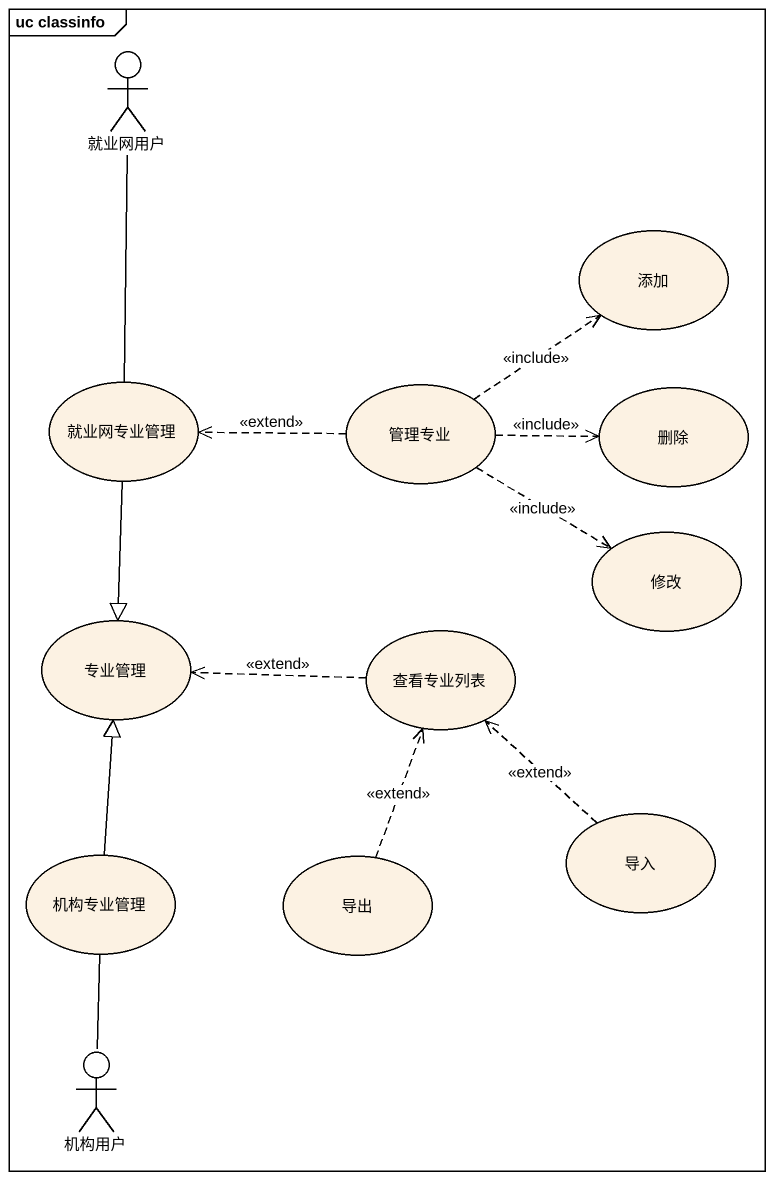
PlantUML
@startuml
mainframe uc classinfo
actor 就业网用户
usecase 添加
usecase 就业网专业管理
usecase 管理专业
usecase 删除
usecase 修改
usecase 专业管理
usecase 查看专业列表
usecase 机构专业管理
usecase 导出
usecase 导入
actor 机构用户
就业网用户 -- 就业网专业管理
就业网专业管理 --|> 专业管理
管理专业 .up.> 添加 : <<include>>
管理专业 .left.> 就业网专业管理 : <<extend>>
管理专业 .right.> 删除 : <<include>>
管理专业 .right.> 修改 : <<include>>
查看专业列表 .left.> 专业管理 : <<extend>>
机构专业管理 -up-|> 专业管理
导出 .up.> 查看专业列表 : <<extend>>
导入 .up.> 查看专业列表 : <<extend>>
机构用户 -up- 机构专业管理
@enduml
